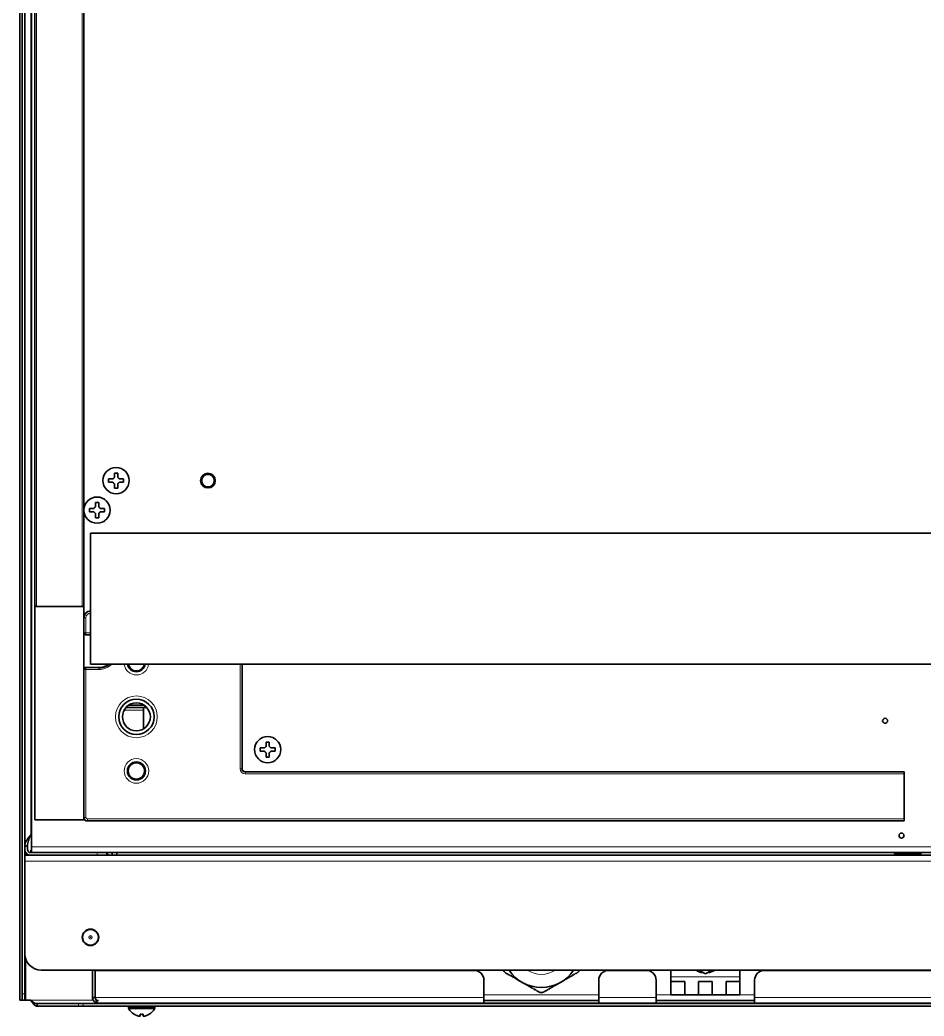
# Model space of a CAD drawing. Header units: millimetres. Extents: x -1803 to 2559, y -1143 to 2136.
# Drawn here: x 625.6 to 901.1, y 1450.2 to 1753.8 of the extents above; entities that cross this region are included whole.
import ezdxf

# ---------------------------------------------------------------- set-up
doc = ezdxf.new("R2010")
doc.units = ezdxf.units.MM

msp = doc.modelspace()

# ---------------------------------------------------------------- linework, layer by layer
at = {"linetype": 'Continuous', "lineweight": 35}
for p, q in [((625.55, 1455.03), (625.55, 2020.23)), ((626.24, 2018.23), (626.24, 1457.03)), ((627.05, 1502.03), (627.05, 2018.43)), ((629.05, 1501.83), (629.05, 2017.63)), ((630.05, 2001.18), (630.05, 1575.18)), ((645.05, 1575.18), (645.05, 2001.18)), ((627.04, 1457.03), (627.04, 1912.73)), ((652.55, 1613.93), (652.55, 1613.43)), ((652.55, 1613.43), (652.55, 1612.93)), ((657.15, 1613.43), (657.15, 1613.93)), ((657.15, 1612.93), (657.15, 1613.43)), ((646.75, 1604.93), (646.75, 1604.43)), ((646.75, 1604.43), (646.75, 1603.93)), ((651.35, 1604.43), (651.35, 1604.93)), ((651.35, 1603.93), (651.35, 1604.43)), ((647.05, 1597.43), (647.05, 1557.43)), ((1357.05, 1597.43), (647.05, 1597.43)), ((630.05, 1575.03), (630.05, 1510.03)), ((645.05, 1575.03), (630.05, 1575.03)), ((645.05, 1510.03), (645.05, 1575.03)), ((647.05, 1573.68), (647.05, 1573.68)), ((645.55, 1566.43), (647.05, 1566.43)), ((649.55, 1556.43), (645.55, 1556.43)), ((647.05, 1557.43), (1357.05, 1557.43)), ((658.68, 1557.15), (658.84, 1557.43)), ((693.25, 1525.68), (693.25, 1557.43)), ((657.86, 1544.23), (664.25, 1544.23)), ((658.79, 1545.03), (663.31, 1545.03)), ((663.23, 1544.23), (663.23, 1537.78)), ((698.75, 1531.93), (698.75, 1531.43)), ((698.75, 1531.43), (698.75, 1530.93)), ((703.35, 1531.43), (703.35, 1531.93)), ((703.35, 1530.93), (703.35, 1531.43)), ((895.05, 1524.68), (694.25, 1524.68)), ((895.05, 1524.68), (895.05, 1524.58)), ((895.05, 1524.58), (895.05, 1524.08)), ((895.05, 1524.08), (895.05, 1510.29)), ((630.05, 1510.03), (645.05, 1510.03)), ((646.05, 1509.68), (895.05, 1509.68)), ((895.05, 1510.29), (895.05, 1509.79)), ((895.05, 1509.79), (895.05, 1509.68)), ((628.85, 1505.5), (629.05, 1505.84)), ((627.05, 1501.03), (627.05, 1502.03)), ((627.05, 1502.03), (627.85, 1502.03)), ((627.85, 1501.03), (627.85, 1502.03)), ((628.85, 1500.83), (628.85, 1500.03)), ((629.05, 1500.83), (628.85, 1500.83)), ((628.85, 1500.03), (629.05, 1500.03)), ((649.05, 1500.03), (628.85, 1500.03)), ((629.05, 1500.03), (629.05, 1501.83)), ((629.05, 1500.03), (1375.05, 1500.03)), ((634.45, 1500.03), (634.45, 1500.03)), ((637.65, 1500.03), (637.65, 1500.03)), ((639.75, 1500.03), (639.75, 1500.03)), ((642.95, 1500.03), (642.95, 1500.03)), ((649.05, 1500.03), (652.05, 1500.03)), ((652.05, 1500.03), (652.05, 1499.23)), ((653.65, 1500.03), (653.65, 1499.23)), ((655.05, 1499.23), (655.05, 1500.03)), ((627.05, 1497.43), (627.05, 1499.23)), ((1377.05, 1499.23), (627.05, 1499.23)), ((627.05, 1469.23), (627.05, 1497.43)), ((892.11, 1499.43), (892.11, 1499.63)), ((900.11, 1499.63), (900.11, 1499.43)), ((1372.05, 1464.23), (632.05, 1464.23)), ((647.65, 1464.23), (647.65, 1455.93)), ((648.45, 1464.23), (648.45, 1464.13)), ((648.45, 1464.13), (648.45, 1455.93)), ((648.45, 1464.13), (763.95, 1464.13)), ((648.6, 1464.23), (648.6, 1464.13)), ((649.34, 1464.13), (649.34, 1464.23)), ((649.45, 1464.23), (649.45, 1464.13)), ((804.95, 1464.13), (816.45, 1464.13)), ((823.95, 1464.23), (823.95, 1462.23)), ((831.49, 1464.23), (831.62, 1464.13)), ((832.04, 1463.92), (831.88, 1463.97)), ((832.04, 1463.92), (833.37, 1463.43)), ((834.45, 1463.08), (832.46, 1464.23)), ((836.45, 1464.23), (834.45, 1463.08)), ((835.7, 1463.49), (835.54, 1463.43)), ((835.7, 1463.49), (837.03, 1463.97)), ((837.41, 1464.23), (837.29, 1464.13)), ((844.95, 1462.23), (844.95, 1464.23)), ((852.45, 1464.13), (944.55, 1464.13)), ((766.95, 1461.13), (766.95, 1455.93)), ((774.75, 1462.71), (774.8, 1462.79)), ((774.97, 1462.69), (774.8, 1462.79)), ((774.92, 1462.61), (774.97, 1462.69)), ((775.18, 1462.46), (774.92, 1462.61)), ((775.18, 1462.46), (775.23, 1462.54)), ((775.41, 1462.44), (775.23, 1462.54)), ((775.36, 1462.36), (775.41, 1462.44)), ((775.62, 1462.21), (775.36, 1462.36)), ((775.62, 1462.21), (775.67, 1462.29)), ((775.84, 1462.19), (775.67, 1462.29)), ((775.79, 1462.11), (775.84, 1462.19)), ((776.05, 1461.96), (775.79, 1462.11)), ((776.05, 1461.96), (776.1, 1462.04)), ((776.27, 1461.94), (776.1, 1462.04)), ((776.22, 1461.86), (776.27, 1461.94)), ((776.48, 1461.71), (776.22, 1461.86)), ((776.48, 1461.71), (776.53, 1461.79)), ((776.7, 1461.69), (776.53, 1461.79)), ((776.65, 1461.61), (776.7, 1461.69)), ((776.91, 1461.46), (776.65, 1461.61)), ((776.91, 1461.46), (776.96, 1461.54)), ((777.14, 1461.44), (776.96, 1461.54)), ((777.09, 1461.36), (777.14, 1461.44)), ((777.35, 1461.21), (777.09, 1461.36)), ((777.35, 1461.21), (777.39, 1461.28)), ((777.52, 1461.11), (777.55, 1461.16)), ((777.78, 1460.96), (777.52, 1461.11)), ((777.78, 1460.96), (777.8, 1460.99)), ((777.95, 1460.86), (777.96, 1460.88)), ((778.21, 1460.71), (777.95, 1460.86)), ((778.21, 1460.71), (778.22, 1460.71)), ((778.65, 1460.46), (778.39, 1460.61)), ((778.39, 1460.61), (778.39, 1460.61)), ((778.65, 1460.46), (778.65, 1460.46)), ((790.45, 1460.57), (790.19, 1460.42)), ((790.45, 1460.57), (790.45, 1460.57)), ((790.88, 1460.82), (790.62, 1460.67)), ((790.62, 1460.67), (790.62, 1460.67)), ((790.87, 1460.83), (790.88, 1460.82)), ((791.04, 1460.94), (791.05, 1460.92)), ((791.31, 1461.07), (791.05, 1460.92)), ((791.29, 1461.11), (791.31, 1461.07)), ((791.45, 1461.23), (791.49, 1461.17)), ((791.75, 1461.32), (791.49, 1461.17)), ((791.87, 1461.5), (791.7, 1461.4)), ((791.7, 1461.4), (791.75, 1461.32)), ((791.87, 1461.5), (791.92, 1461.42)), ((792.18, 1461.57), (791.92, 1461.42)), ((792.3, 1461.75), (792.13, 1461.65)), ((792.13, 1461.65), (792.18, 1461.57)), ((792.3, 1461.75), (792.35, 1461.67)), ((792.61, 1461.82), (792.35, 1461.67)), ((792.73, 1462), (792.56, 1461.9)), ((792.56, 1461.9), (792.61, 1461.82)), ((792.73, 1462), (792.78, 1461.92)), ((793.04, 1462.07), (792.78, 1461.92)), ((793.17, 1462.25), (792.99, 1462.15)), ((792.99, 1462.15), (793.04, 1462.07)), ((793.17, 1462.25), (793.22, 1462.17)), ((793.48, 1462.32), (793.22, 1462.17)), ((793.6, 1462.5), (793.43, 1462.4)), ((793.43, 1462.4), (793.48, 1462.32)), ((793.6, 1462.5), (793.65, 1462.42)), ((793.91, 1462.57), (793.65, 1462.42)), ((794.03, 1462.75), (793.86, 1462.65)), ((793.86, 1462.65), (793.91, 1462.57)), ((794.03, 1462.75), (794.08, 1462.67)), ((794.34, 1462.82), (794.08, 1462.67)), ((794.47, 1463), (794.29, 1462.9)), ((794.29, 1462.9), (794.34, 1462.82)), ((794.47, 1463), (794.52, 1462.92)), ((794.78, 1463.07), (794.52, 1462.92)), ((794.9, 1463.25), (794.73, 1463.15)), ((794.73, 1463.15), (794.78, 1463.07)), ((794.9, 1463.25), (794.95, 1463.17)), ((795.25, 1463.34), (794.95, 1463.17)), ((801.95, 1461.13), (801.95, 1455.93)), ((819.45, 1461.13), (819.45, 1455.93)), ((823.95, 1462.23), (823.95, 1460.78)), ((828.15, 1460.78), (823.95, 1460.78)), ((823.95, 1460.78), (823.95, 1456.73)), ((828.15, 1459.07), (828.15, 1460.78)), ((836.55, 1460.78), (832.35, 1460.78)), ((832.35, 1460.78), (832.35, 1459.07)), ((833.83, 1463.38), (833.66, 1463.38)), ((833.83, 1463.44), (833.83, 1463.38)), ((833.83, 1463.38), (833.93, 1463.38)), ((834.97, 1463.38), (835.24, 1463.38)), ((836.55, 1459.07), (836.55, 1460.78)), ((844.95, 1460.78), (840.75, 1460.78)), ((840.75, 1460.78), (840.75, 1459.07)), ((844.95, 1460.78), (844.95, 1462.23)), ((844.95, 1456.73), (844.95, 1460.78)), ((849.45, 1461.13), (849.45, 1455.93)), ((779.08, 1460.21), (778.82, 1460.36)), ((778.82, 1460.36), (778.82, 1460.36)), ((779.09, 1460.22), (779.08, 1460.21)), ((779.27, 1460.13), (779.25, 1460.11)), ((779.51, 1459.96), (779.25, 1460.11)), ((779.54, 1460), (779.51, 1459.96)), ((779.72, 1459.92), (779.69, 1459.86)), ((779.95, 1459.71), (779.69, 1459.86)), ((780, 1459.79), (779.95, 1459.71)), ((780.17, 1459.69), (780, 1459.79)), ((780.17, 1459.69), (780.12, 1459.61)), ((780.38, 1459.46), (780.12, 1459.61)), ((780.43, 1459.54), (780.38, 1459.46)), ((780.6, 1459.44), (780.43, 1459.54)), ((780.6, 1459.44), (780.55, 1459.36)), ((780.81, 1459.21), (780.55, 1459.36)), ((780.86, 1459.29), (780.81, 1459.21)), ((781.03, 1459.19), (780.86, 1459.29)), ((781.03, 1459.19), (780.98, 1459.11)), ((781.24, 1458.96), (780.98, 1459.11)), ((781.29, 1459.04), (781.24, 1458.96)), ((781.47, 1458.94), (781.29, 1459.04)), ((781.47, 1458.94), (781.42, 1458.86)), ((781.68, 1458.71), (781.42, 1458.86)), ((781.73, 1458.79), (781.68, 1458.71)), ((781.9, 1458.69), (781.73, 1458.79)), ((781.9, 1458.69), (781.85, 1458.61)), ((782.11, 1458.46), (781.85, 1458.61)), ((782.16, 1458.54), (782.11, 1458.46)), ((782.33, 1458.44), (782.16, 1458.54)), ((782.33, 1458.44), (782.28, 1458.36)), ((782.54, 1458.21), (782.28, 1458.36)), ((782.59, 1458.29), (782.54, 1458.21)), ((782.77, 1458.19), (782.59, 1458.29)), ((782.77, 1458.19), (782.72, 1458.11)), ((782.98, 1457.96), (782.72, 1458.11)), ((783.03, 1458.04), (782.98, 1457.96)), ((783.2, 1457.94), (783.03, 1458.04)), ((783.2, 1457.94), (783.15, 1457.86)), ((783.45, 1457.68), (783.15, 1457.86)), ((786.67, 1458.5), (786.5, 1458.4)), ((786.55, 1458.32), (786.5, 1458.4)), ((786.72, 1458.42), (786.67, 1458.5)), ((786.98, 1458.57), (786.72, 1458.42)), ((787.11, 1458.75), (786.93, 1458.65)), ((786.98, 1458.57), (786.93, 1458.65)), ((787.16, 1458.67), (787.11, 1458.75)), ((787.42, 1458.82), (787.16, 1458.67)), ((787.54, 1459), (787.37, 1458.9)), ((787.42, 1458.82), (787.37, 1458.9)), ((787.59, 1458.92), (787.54, 1459)), ((787.85, 1459.07), (787.59, 1458.92)), ((787.97, 1459.25), (787.8, 1459.15)), ((787.85, 1459.07), (787.8, 1459.15)), ((788.02, 1459.17), (787.97, 1459.25)), ((788.28, 1459.32), (788.02, 1459.17)), ((788.4, 1459.5), (788.23, 1459.4)), ((788.28, 1459.32), (788.23, 1459.4)), ((788.45, 1459.42), (788.4, 1459.5)), ((788.71, 1459.57), (788.45, 1459.42)), ((788.84, 1459.75), (788.66, 1459.65)), ((788.71, 1459.57), (788.66, 1459.65)), ((788.89, 1459.67), (788.84, 1459.75)), ((789.15, 1459.82), (788.89, 1459.67)), ((789.15, 1459.82), (789.11, 1459.89)), ((789.32, 1459.92), (789.29, 1459.97)), ((789.58, 1460.07), (789.32, 1459.92)), ((789.58, 1460.07), (789.56, 1460.1)), ((789.75, 1460.17), (789.74, 1460.18)), ((790.01, 1460.32), (789.75, 1460.17)), ((790.01, 1460.32), (790.01, 1460.32)), ((790.19, 1460.42), (790.19, 1460.42)), ((828.15, 1459.07), (828.15, 1456.73)), ((832.35, 1456.73), (832.35, 1459.07)), ((836.55, 1459.07), (836.55, 1456.73)), ((840.75, 1456.73), (840.75, 1459.07)), ((625.55, 1455.03), (625.56, 1455.03)), ((626.14, 1455.03), (625.56, 1455.03)), ((626.14, 1455.03), (626.94, 1455.03)), ((626.94, 1455.03), (627.35, 1455.03)), ((628.35, 1455.03), (627.35, 1455.03)), ((628.81, 1455.03), (628.35, 1455.03)), ((647.65, 1455.93), (648.45, 1455.93)), ((766.95, 1454.13), (766.95, 1455.93)), ((801.95, 1454.93), (766.95, 1454.93)), ((801.95, 1454.13), (801.95, 1455.93)), ((819.45, 1454.13), (819.45, 1455.93)), ((849.45, 1454.93), (819.45, 1454.93)), ((823.95, 1456.73), (828.15, 1456.73)), ((828.15, 1456.73), (832.35, 1456.73)), ((832.35, 1456.73), (836.55, 1456.73)), ((836.55, 1456.73), (840.75, 1456.73)), ((840.75, 1456.73), (844.95, 1456.73)), ((849.45, 1454.13), (849.45, 1455.93)), ((630.81, 1454.03), (643.43, 1454.03)), ((630.81, 1453.23), (630.81, 1454.03)), ((630.81, 1453.23), (643.43, 1453.23)), ((643.43, 1454.03), (644.84, 1454.03)), ((643.43, 1453.23), (644.84, 1453.23)), ((644.84, 1454.03), (973.11, 1454.03)), ((644.84, 1453.23), (974.36, 1453.23)), ((649.45, 1454.13), (766.95, 1454.13)), ((658.65, 1452.63), (658.65, 1452.83)), ((661.05, 1454.03), (661.05, 1454.13)), ((664.25, 1454.13), (664.25, 1454.03)), ((666.65, 1452.83), (666.65, 1452.63)), ((801.95, 1454.13), (766.95, 1454.13)), ((801.95, 1454.13), (819.45, 1454.13)), ((849.45, 1454.13), (819.45, 1454.13)), ((849.45, 1454.13), (972.93, 1454.13)), ((660.35, 1450.79), (660.35, 1450.75)), ((664.95, 1450.75), (664.95, 1450.79))]:
    msp.add_line(p, q, dxfattribs=at)
at = {"linetype": 'Continuous', "lineweight": 13}
for p, q in [((625.56, 1455.03), (625.56, 2020.23)), ((628.85, 1505.5), (628.85, 2014.97)), ((630.11, 2001.13), (630.11, 1575.23)), ((630.61, 1575.23), (630.61, 2001.13)), ((644.5, 2001.13), (644.5, 1575.23)), ((645, 1575.23), (645, 2001.13)), ((630.11, 1575.23), (630.05, 1575.18)), ((630.11, 1575.23), (630.61, 1575.23)), ((645, 1575.23), (644.5, 1575.23)), ((645.05, 1575.18), (645, 1575.23)), ((647.05, 1573.68), (647.05, 1573.68)), ((645.05, 1571.68), (645.16, 1571.58)), ((645.16, 1571.58), (645.66, 1571.58)), ((645.16, 1571.58), (645.16, 1567.04)), ((645.66, 1567.04), (645.66, 1571.58)), ((645.16, 1567.04), (645.05, 1566.93)), ((645.16, 1567.04), (645.66, 1567.04)), ((645.66, 1566.54), (645.66, 1567.04)), ((647.05, 1567.04), (645.66, 1567.04)), ((645.55, 1566.43), (645.66, 1566.54)), ((645.66, 1566.54), (647.05, 1566.54)), ((645.05, 1555.93), (645.16, 1555.83)), ((645.66, 1555.83), (645.16, 1555.83)), ((645.16, 1555.83), (645.16, 1510.79)), ((645.66, 1556.33), (645.55, 1556.43)), ((645.66, 1556.33), (645.66, 1555.83)), ((649.55, 1556.33), (645.66, 1556.33)), ((645.66, 1510.79), (645.66, 1555.83)), ((645.66, 1555.83), (649.55, 1555.83)), ((649.55, 1556.43), (649.55, 1556.33)), ((649.55, 1556.33), (649.55, 1555.83)), ((692.65, 1557.43), (692.65, 1525.58)), ((693.15, 1525.58), (693.15, 1557.43)), ((663.24, 1543.43), (657.31, 1543.43)), ((693.15, 1525.58), (692.65, 1525.58)), ((693.25, 1525.68), (693.15, 1525.58)), ((694.15, 1524.58), (694.25, 1524.68)), ((694.15, 1524.58), (694.15, 1524.08)), ((895.05, 1524.58), (694.15, 1524.58)), ((694.15, 1524.08), (895.05, 1524.08)), ((645.16, 1510.79), (645.05, 1510.68)), ((645.16, 1510.79), (645.66, 1510.79)), ((646.05, 1509.68), (646.16, 1509.79)), ((646.16, 1509.79), (646.16, 1510.29)), ((895.05, 1510.29), (646.16, 1510.29)), ((646.16, 1509.79), (895.05, 1509.79)), ((627.35, 1499.23), (627.35, 1500.04)), ((1375.05, 1501.83), (629.05, 1501.83)), ((649.05, 1500.03), (649.05, 1499.23)), ((627.05, 1497.43), (1377.05, 1497.43)), ((892.11, 1499.63), (900.11, 1499.63)), ((892.11, 1499.43), (900.11, 1499.43)), ((627.35, 1455.03), (627.35, 1467.53)), ((823.95, 1462.23), (844.95, 1462.23)), ((627.04, 1457.03), (626.24, 1457.03)), ((647.94, 1455.03), (628.81, 1455.03)), ((648.45, 1455.93), (766.95, 1455.93)), ((766.96, 1456.73), (801.96, 1456.73)), ((801.95, 1455.93), (819.45, 1455.93)), ((819.46, 1456.73), (823.96, 1456.73)), ((844.96, 1456.73), (849.45, 1456.73)), ((849.45, 1455.93), (969.42, 1455.93)), ((643.43, 1453.23), (643.43, 1454.03)), ((644.84, 1453.23), (644.84, 1454.03)), ((658.65, 1452.83), (666.65, 1452.83)), ((658.65, 1452.63), (666.65, 1452.63)), ((658.71, 1452.43), (666.6, 1452.43))]:
    msp.add_line(p, q, dxfattribs=at)
at = {"linetype": 'Continuous', "lineweight": 35}
for centre, radius in [((654.85, 1613.43), 4), ((682.85, 1613.43), 2.25), ((682.85, 1613.43), 1.9), ((649.05, 1604.43), 4), ((661.05, 1541.43), 5.38), ((661.05, 1541.43), 4.25), ((701.05, 1531.43), 4), ((661.05, 1524.93), 2.75), ((661.05, 1524.93), 2.5), ((647.05, 1474.23), 2.5)]:
    msp.add_circle(centre, radius, dxfattribs=at)
at = {"linetype": 'Continuous', "lineweight": 13}
for centre, radius in [((654.85, 1613.43), 3.95), ((649.05, 1604.43), 3.95), ((661.05, 1541.43), 6.37), ((701.05, 1531.43), 3.95), ((661.05, 1524.93), 3.75), ((647.05, 1474.23), 0.548), ((647.05, 1474.23), 0.132)]:
    msp.add_circle(centre, radius, dxfattribs=at)
at = {"linetype": 'Continuous', "lineweight": 35}
for centre, radius, start, end in [((649.55, 1561.43), 5.11, 270, 308.4216), ((649.55, 1561.43), 5, 270, 306.8719), ((661.05, 1557.93), 2.75, 190.4737, 349.5206), ((661.05, 1557.93), 2.5, 191.5369, 348.4575), ((628.85, 1501.03), 1.8, 180, 270), ((628.85, 1501.03), 1, 180, 270), ((892.51, 1499.63), 0.4, 90, 180), ((899.71, 1499.63), 0.4, 0, 90), ((651.25, 1498.43), 1.6, 30.0023, 59.9991), ((892.51, 1499.43), 0.4, 180, 210.3012), ((899.71, 1499.43), 0.4, 329.6988, 0), ((647.05, 1474.23), 2.4, 90, 270), ((647.05, 1474.23), 2.4, 270, 90), ((632.05, 1469.23), 5, 180, 270), ((763.95, 1461.13), 3, 0, 90), ((784.45, 1470.73), 11.8, 213.4219, 326.5744), ((804.95, 1461.13), 3, 90, 180), ((816.45, 1461.13), 3, 0, 90), ((852.45, 1461.13), 3, 90, 180), ((659.05, 1452.83), 0.4, 90, 180), ((659.05, 1452.63), 0.4, 180, 210.3012), ((662.85, 1454.85), 4.8, 210.3012, 238.6273), ((662.45, 1454.85), 4.8, 301.3727, 329.6988), ((666.25, 1452.83), 0.4, 0, 90), ((666.25, 1452.63), 0.4, 329.6988, 0)]:
    msp.add_arc(centre, radius, start, end, dxfattribs=at)
at = {"linetype": 'Continuous', "lineweight": 13}
for centre, radius, start, end in [((649.55, 1561.43), 5.61, 270, 314.4684), ((661.05, 1557.93), 3.75, 187.6613, 352.3331), ((784.45, 1470.73), 7.8, 236.4394, 303.5569), ((784.45, 1470.73), 6.6, 260.0081, 279.9825)]:
    msp.add_arc(centre, radius, start, end, dxfattribs=at)
at = {"linetype": 'Continuous', "lineweight": 13, "extrusion": (-3.9443e-31, -1.17146e-15, -1)}
for centre, major_axis, ratio, start_param, end_param in [((631.11, 1575.23), (-0.707, -0.707), 1, 0.58145, 0.785246), ((694.15, 1525.58), (-1.06, -1.06), 0.998783, 5.498396, 7.067974)]:
    msp.add_ellipse(centre, major_axis=major_axis, ratio=ratio, start_param=start_param, end_param=end_param, dxfattribs=at)
at = {"linetype": 'Continuous', "lineweight": 13, "extrusion": (0, 0, -1)}
for centre, major_axis, ratio, start_param, end_param in [((631.11, 1575.23), (0.354, 0.354), 0.999695, 3.510192, 3.926839), ((644, 1575.23), (-0.354, 0.354), 0.999695, 2.356347, 2.772993), ((647.16, 1571.58), (1.42, -1.42), 0.999391, 2.356803, 3.926382), ((645.66, 1567.04), (-0.354, 0.354), 0.998783, 3.9276, 5.497178), ((645.66, 1555.83), (0.354, 0.354), 0.998783, 3.9276, 5.497178), ((694.15, 1525.58), (-0.709, -0.709), 0.997569, 5.498396, 7.067974), ((646.16, 1510.79), (-0.707, -0.707), 0.999999, 5.498396, 7.067974), ((646.16, 1510.79), (0.354, 0.354), 0.998783, 2.356803, 3.926382)]:
    msp.add_ellipse(centre, major_axis=major_axis, ratio=ratio, start_param=start_param, end_param=end_param, dxfattribs=at)
at = {"linetype": 'Continuous', "lineweight": 13, "extrusion": (1.97215e-31, -1.17146e-15, -1)}
for centre, major_axis, ratio, start_param, end_param in [((644, 1575.23), (0.707, -0.707), 1, 5.497939, 5.701735), ((647.16, 1571.58), (1.06, -1.06), 0.998783, 2.356803, 3.926382)]:
    msp.add_ellipse(centre, major_axis=major_axis, ratio=ratio, start_param=start_param, end_param=end_param, dxfattribs=at)
at = {"linetype": 'Continuous', "lineweight": 35, "extrusion": (1.97215e-31, -1.17146e-15, -1)}
for centre, major_axis in [((647.05, 1571.68), (1.42, -1.42)), ((645.55, 1555.93), (0.354, -0.354))]:
    msp.add_ellipse(centre, major_axis=major_axis, ratio=0.998783, start_param=2.356803, end_param=3.926382, dxfattribs=at)
at = {"linetype": 'Continuous', "lineweight": 35, "extrusion": (0, 0, -1)}
for centre, major_axis, ratio, start_param, end_param in [((645.55, 1566.93), (0.354, 0.354), 0.998783, 2.356803, 3.926382), ((646.05, 1510.68), (0.708, 0.708), 0.998783, 2.356803, 3.926382), ((626.14, 1457.03), (0, 2), 0.052336, 1.570796, 3.141593), ((626.94, 1457.03), (0, -2), 0.052336, 4.712389, 6.283185)]:
    msp.add_ellipse(centre, major_axis=major_axis, ratio=ratio, start_param=start_param, end_param=end_param, dxfattribs=at)
for centre in [(889.21, 1540.23), (894.21, 1505.23)]:
    msp.add_ellipse(centre, major_axis=(0, 0.75), ratio=0.999854, dxfattribs=at)
at = {"linetype": 'Continuous', "lineweight": 35, "extrusion": (-1.97215e-31, -1.17146e-15, -1)}
msp.add_ellipse((694.25, 1525.68), major_axis=(-0.708, -0.708), ratio=0.998783, start_param=5.498396, end_param=7.067974, dxfattribs=at)
at = {"linetype": 'Continuous', "lineweight": 35}
for points in [[(655.35, 1615.73), (655.19, 1615.73), (654.85, 1615.73), (654.52, 1615.73), (654.35, 1615.73)], [(655.35, 1614.43), (655.35, 1614.49), (655.35, 1614.59), (655.35, 1614.76), (655.35, 1614.91), (655.35, 1615.07), (655.35, 1615.22), (655.35, 1615.38), (655.35, 1615.54), (655.35, 1615.67), (655.35, 1615.73)], [(653.85, 1613.93), (653.8, 1613.93), (653.69, 1613.93), (653.53, 1613.93), (653.37, 1613.93), (653.21, 1613.93), (653.06, 1613.93), (652.91, 1613.93), (652.74, 1613.93), (652.62, 1613.93), (652.55, 1613.93)], [(654.35, 1614.43), (654.33, 1614.41), (654.28, 1614.35), (654.2, 1614.28), (654.13, 1614.21), (654.06, 1614.14), (653.99, 1614.07), (653.92, 1614), (653.88, 1613.95), (653.85, 1613.93)], [(653.85, 1612.93), (653.88, 1612.91), (653.92, 1612.86), (654, 1612.79), (654.07, 1612.72), (654.14, 1612.65), (654.21, 1612.57), (654.28, 1612.5), (654.33, 1612.46), (654.35, 1612.43)], [(654.35, 1612.43), (654.35, 1612.38), (654.35, 1612.27), (654.35, 1612.11), (654.35, 1611.95), (654.35, 1611.79), (654.35, 1611.64), (654.35, 1611.48), (654.35, 1611.32), (654.35, 1611.2), (654.35, 1611.13)], [(655.85, 1613.93), (655.83, 1613.96), (655.78, 1614), (655.71, 1614.07), (655.64, 1614.15), (655.57, 1614.22), (655.5, 1614.29), (655.42, 1614.36), (655.38, 1614.41), (655.35, 1614.43)], [(655.35, 1612.43), (655.38, 1612.46), (655.43, 1612.51), (655.5, 1612.58), (655.58, 1612.65), (655.65, 1612.72), (655.72, 1612.79), (655.78, 1612.86), (655.83, 1612.91), (655.85, 1612.93)], [(655.85, 1612.93), (655.91, 1612.93), (656.02, 1612.93), (656.18, 1612.93), (656.34, 1612.93), (656.49, 1612.93), (656.64, 1612.93), (656.8, 1612.93), (656.97, 1612.93), (657.09, 1612.93), (657.15, 1612.93)], [(654.35, 1611.13), (654.52, 1611.13), (654.85, 1611.13), (655.19, 1611.13), (655.35, 1611.13)], [(649.55, 1606.73), (649.39, 1606.73), (649.05, 1606.73), (648.72, 1606.73), (648.55, 1606.73)], [(649.55, 1605.43), (649.55, 1605.49), (649.55, 1605.59), (649.55, 1605.76), (649.55, 1605.91), (649.55, 1606.07), (649.55, 1606.22), (649.55, 1606.38), (649.55, 1606.54), (649.55, 1606.67), (649.55, 1606.73)], [(648.05, 1604.93), (648, 1604.93), (647.89, 1604.93), (647.73, 1604.93), (647.57, 1604.93), (647.41, 1604.93), (647.26, 1604.93), (647.11, 1604.93), (646.94, 1604.93), (646.82, 1604.93), (646.75, 1604.93)], [(648.55, 1605.43), (648.53, 1605.41), (648.48, 1605.35), (648.4, 1605.28), (648.33, 1605.21), (648.26, 1605.14), (648.19, 1605.07), (648.12, 1605), (648.08, 1604.95), (648.05, 1604.93)], [(648.05, 1603.93), (648.08, 1603.91), (648.12, 1603.86), (648.2, 1603.79), (648.27, 1603.72), (648.34, 1603.65), (648.41, 1603.57), (648.48, 1603.5), (648.53, 1603.46), (648.55, 1603.43)], [(648.55, 1603.43), (648.55, 1603.38), (648.55, 1603.27), (648.55, 1603.11), (648.55, 1602.95), (648.55, 1602.79), (648.55, 1602.64), (648.55, 1602.48), (648.55, 1602.32), (648.55, 1602.2), (648.55, 1602.13)], [(650.05, 1604.93), (650.03, 1604.96), (649.98, 1605), (649.91, 1605.07), (649.84, 1605.15), (649.77, 1605.22), (649.7, 1605.29), (649.62, 1605.36), (649.58, 1605.41), (649.55, 1605.43)], [(649.55, 1603.43), (649.58, 1603.46), (649.63, 1603.51), (649.7, 1603.58), (649.78, 1603.65), (649.85, 1603.72), (649.92, 1603.79), (649.98, 1603.86), (650.03, 1603.91), (650.05, 1603.93)], [(650.05, 1603.93), (650.11, 1603.93), (650.22, 1603.93), (650.38, 1603.93), (650.54, 1603.93), (650.69, 1603.93), (650.84, 1603.93), (651, 1603.93), (651.17, 1603.93), (651.29, 1603.93), (651.35, 1603.93)], [(648.55, 1602.13), (648.72, 1602.13), (649.05, 1602.13), (649.39, 1602.13), (649.55, 1602.13)], [(701.55, 1533.73), (701.39, 1533.73), (701.05, 1533.73), (700.72, 1533.73), (700.55, 1533.73)], [(701.55, 1532.43), (701.55, 1532.49), (701.55, 1532.59), (701.55, 1532.76), (701.55, 1532.91), (701.55, 1533.07), (701.55, 1533.22), (701.55, 1533.38), (701.55, 1533.54), (701.55, 1533.67), (701.55, 1533.73)], [(700.05, 1531.93), (700, 1531.93), (699.89, 1531.93), (699.73, 1531.93), (699.57, 1531.93), (699.41, 1531.93), (699.26, 1531.93), (699.11, 1531.93), (698.94, 1531.93), (698.82, 1531.93), (698.75, 1531.93)], [(700.55, 1532.43), (700.53, 1532.41), (700.48, 1532.35), (700.4, 1532.28), (700.33, 1532.21), (700.26, 1532.14), (700.19, 1532.07), (700.12, 1532), (700.08, 1531.95), (700.05, 1531.93)], [(700.05, 1530.93), (700.08, 1530.91), (700.12, 1530.86), (700.2, 1530.79), (700.27, 1530.72), (700.34, 1530.65), (700.41, 1530.57), (700.48, 1530.5), (700.53, 1530.46), (700.55, 1530.43)], [(700.55, 1530.43), (700.55, 1530.38), (700.55, 1530.27), (700.55, 1530.11), (700.55, 1529.95), (700.55, 1529.79), (700.55, 1529.64), (700.55, 1529.48), (700.55, 1529.32), (700.55, 1529.2), (700.55, 1529.13)], [(702.05, 1531.93), (702.03, 1531.96), (701.98, 1532), (701.91, 1532.07), (701.84, 1532.15), (701.77, 1532.22), (701.7, 1532.29), (701.62, 1532.36), (701.58, 1532.41), (701.55, 1532.43)], [(701.55, 1530.43), (701.58, 1530.46), (701.63, 1530.51), (701.7, 1530.58), (701.78, 1530.65), (701.85, 1530.72), (701.92, 1530.79), (701.98, 1530.86), (702.03, 1530.91), (702.05, 1530.93)], [(702.05, 1530.93), (702.11, 1530.93), (702.22, 1530.93), (702.38, 1530.93), (702.54, 1530.93), (702.69, 1530.93), (702.84, 1530.93), (703, 1530.93), (703.17, 1530.93), (703.29, 1530.93), (703.35, 1530.93)], [(700.55, 1529.13), (700.72, 1529.13), (701.05, 1529.13), (701.39, 1529.13), (701.55, 1529.13)], [(628.85, 1505.5), (628.72, 1505.21), (628.46, 1504.63), (628.13, 1503.76), (627.91, 1502.9), (627.85, 1502.32), (627.85, 1502.03)], [(774.75, 1462.71), (774.63, 1462.78), (774.39, 1462.91), (774.03, 1463.13), (773.78, 1463.27), (773.65, 1463.34)], [(786.55, 1458.32), (786.43, 1458.25), (786.19, 1458.11), (785.83, 1457.9), (785.58, 1457.76), (785.45, 1457.68)], [(661.65, 1450.24), (661.6, 1450.25), (661.49, 1450.28), (661.33, 1450.33), (661.17, 1450.39), (661.01, 1450.45), (660.86, 1450.51), (660.71, 1450.59), (660.54, 1450.68), (660.42, 1450.75), (660.35, 1450.79)], [(662.15, 1450.24), (662.13, 1450.23), (662.08, 1450.23), (662, 1450.22), (661.93, 1450.22), (661.86, 1450.22), (661.79, 1450.22), (661.72, 1450.23), (661.68, 1450.23), (661.65, 1450.24)], [(663.15, 1450.79), (662.99, 1450.76), (662.65, 1450.74), (662.32, 1450.76), (662.15, 1450.79)], [(663.15, 1450.24), (663.15, 1450.25), (663.15, 1450.28), (663.15, 1450.33), (663.15, 1450.39), (663.15, 1450.45), (663.15, 1450.51), (663.15, 1450.59), (663.15, 1450.68), (663.15, 1450.75), (663.15, 1450.79)], [(663.65, 1450.24), (663.63, 1450.23), (663.58, 1450.23), (663.51, 1450.22), (663.44, 1450.22), (663.37, 1450.22), (663.3, 1450.22), (663.22, 1450.23), (663.18, 1450.23), (663.15, 1450.24)]]:
    msp.add_open_spline(points, degree=3, dxfattribs=at)
for points, knots in [([(654.35, 1615.73), (654.35, 1615.53), (654.35, 1615.32), (654.35, 1614.99), (654.35, 1614.88), (654.35, 1614.66), (654.35, 1614.55), (654.35, 1614.43)], [0, 0, 0, 0, 0.5, 0.5, 0.75, 0.75, 1, 1, 1, 1]), ([(652.55, 1612.93), (652.76, 1612.93), (652.97, 1612.93), (653.29, 1612.93), (653.4, 1612.93), (653.62, 1612.93), (653.74, 1612.93), (653.85, 1612.93)], [0, 0, 0, 0, 0.5, 0.5, 0.75, 0.75, 1, 1, 1, 1]), ([(655.35, 1611.13), (655.35, 1611.33), (655.35, 1611.54), (655.35, 1611.87), (655.35, 1611.98), (655.35, 1612.2), (655.35, 1612.32), (655.35, 1612.43)], [0, 0, 0, 0, 0.5, 0.5, 0.75, 0.75, 1, 1, 1, 1]), ([(657.15, 1613.93), (656.95, 1613.93), (656.74, 1613.93), (656.42, 1613.93), (656.31, 1613.93), (656.08, 1613.93), (655.97, 1613.93), (655.85, 1613.93)], [0, 0, 0, 0, 0.5, 0.5, 0.75, 0.75, 1, 1, 1, 1]), ([(648.55, 1606.73), (648.55, 1606.53), (648.55, 1606.32), (648.55, 1605.99), (648.55, 1605.88), (648.55, 1605.66), (648.55, 1605.55), (648.55, 1605.43)], [0, 0, 0, 0, 0.5, 0.5, 0.75, 0.75, 1, 1, 1, 1]), ([(646.75, 1603.93), (646.96, 1603.93), (647.17, 1603.93), (647.49, 1603.93), (647.6, 1603.93), (647.82, 1603.93), (647.94, 1603.93), (648.05, 1603.93)], [0, 0, 0, 0, 0.5, 0.5, 0.75, 0.75, 1, 1, 1, 1]), ([(649.55, 1602.13), (649.55, 1602.33), (649.55, 1602.54), (649.55, 1602.87), (649.55, 1602.98), (649.55, 1603.2), (649.55, 1603.32), (649.55, 1603.43)], [0, 0, 0, 0, 0.5, 0.5, 0.75, 0.75, 1, 1, 1, 1]), ([(651.35, 1604.93), (651.15, 1604.93), (650.94, 1604.93), (650.62, 1604.93), (650.51, 1604.93), (650.28, 1604.93), (650.17, 1604.93), (650.05, 1604.93)], [0, 0, 0, 0, 0.5, 0.5, 0.75, 0.75, 1, 1, 1, 1]), ([(700.55, 1533.73), (700.55, 1533.53), (700.55, 1533.32), (700.55, 1532.99), (700.55, 1532.88), (700.55, 1532.66), (700.55, 1532.55), (700.55, 1532.43)], [0, 0, 0, 0, 0.5, 0.5, 0.75, 0.75, 1, 1, 1, 1]), ([(698.75, 1530.93), (698.96, 1530.93), (699.17, 1530.93), (699.49, 1530.93), (699.6, 1530.93), (699.82, 1530.93), (699.94, 1530.93), (700.05, 1530.93)], [0, 0, 0, 0, 0.5, 0.5, 0.75, 0.75, 1, 1, 1, 1]), ([(701.55, 1529.13), (701.55, 1529.33), (701.55, 1529.54), (701.55, 1529.87), (701.55, 1529.98), (701.55, 1530.2), (701.55, 1530.32), (701.55, 1530.43)], [0, 0, 0, 0, 0.5, 0.5, 0.75, 0.75, 1, 1, 1, 1]), ([(703.35, 1531.93), (703.15, 1531.93), (702.94, 1531.93), (702.62, 1531.93), (702.51, 1531.93), (702.28, 1531.93), (702.17, 1531.93), (702.05, 1531.93)], [0, 0, 0, 0, 0.5, 0.5, 0.75, 0.75, 1, 1, 1, 1]), ([(628.85, 1505.5), (628.74, 1505.35), (628.62, 1505.21), (628.39, 1504.92), (628.27, 1504.77), (628.06, 1504.49), (627.95, 1504.34), (627.76, 1504.05), (627.66, 1503.91), (627.5, 1503.62), (627.42, 1503.47), (627.29, 1503.19), (627.24, 1503.04), (627.15, 1502.75), (627.11, 1502.61), (627.06, 1502.32), (627.05, 1502.18), (627.05, 1502.03)], [0, 0, 0, 0, 0.125, 0.125, 0.25, 0.25, 0.375, 0.375, 0.5, 0.5, 0.625, 0.625, 0.75, 0.75, 0.875, 0.875, 1, 1, 1, 1]), ([(773.65, 1463.34), (773.58, 1463.38), (773.51, 1463.43), (773.38, 1463.53), (773.31, 1463.59), (773.23, 1463.67), (773.22, 1463.68), (773.19, 1463.71), (773.14, 1463.76), (773.1, 1463.81), (773.02, 1463.92), (772.97, 1463.99), (772.91, 1464.09), (772.9, 1464.11), (772.88, 1464.15), (772.86, 1464.18), (772.85, 1464.22), (772.84, 1464.23)], [0, 0, 0, 0, 0.215378, 0.215378, 0.430756, 0.430756, 0.4846, 0.4846, 0.538445, 0.646134, 0.646134, 0.861512, 0.861512, 0.915356, 0.915356, 0.969201, 1, 1, 1, 1]), ([(795.25, 1463.34), (795.33, 1463.38), (795.4, 1463.43), (795.53, 1463.53), (795.6, 1463.59), (795.67, 1463.67), (795.69, 1463.68), (795.72, 1463.71), (795.77, 1463.76), (795.81, 1463.81), (795.89, 1463.92), (795.94, 1463.99), (796.01, 1464.12), (796.04, 1464.17), (796.06, 1464.23)], [0, 0, 0, 0, 0.215773, 0.215773, 0.431546, 0.431546, 0.485489, 0.485489, 0.539433, 0.647319, 0.647319, 0.863092, 0.863092, 1, 1, 1, 1]), ([(831.62, 1464.13), (831.63, 1464.13), (831.64, 1464.15), (831.67, 1464.19), (831.69, 1464.21), (831.7, 1464.23), (831.7, 1464.23)], [0, 0, 0, 0, 0.437928, 0.656892, 0.875856, 1, 1, 1, 1]), ([(831.99, 1464.23), (831.98, 1464.21), (831.97, 1464.18), (831.95, 1464.15), (831.95, 1464.13), (831.93, 1464.1), (831.93, 1464.09), (831.91, 1464.06), (831.91, 1464.04), (831.9, 1464.02), (831.89, 1464.01), (831.89, 1463.99), (831.88, 1463.98), (831.88, 1463.97)], [0, 0, 0, 0, 0.285172, 0.285172, 0.463879, 0.463879, 0.642586, 0.642586, 0.821293, 0.821293, 0.910646, 0.910646, 1, 1, 1, 1]), ([(832.12, 1464.23), (832.11, 1464.22), (832.11, 1464.19), (832.1, 1464.13), (832.08, 1464.04), (832.06, 1463.97), (832.04, 1463.92)], [0, 0, 0, 0, 0.127871, 0.345904, 0.563936, 1, 1, 1, 1]), ([(833.37, 1463.43), (833.37, 1463.45), (833.38, 1463.47), (833.39, 1463.51), (833.4, 1463.54), (833.41, 1463.58), (833.43, 1463.62), (833.43, 1463.65), (833.44, 1463.67)], [0, 0, 0, 0, 0.28316, 0.424739, 0.566319, 0.707899, 0.849479, 1, 1, 1, 1]), ([(833.67, 1463.53), (833.67, 1463.52), (833.67, 1463.5), (833.67, 1463.47), (833.67, 1463.45), (833.66, 1463.43), (833.66, 1463.42), (833.66, 1463.4), (833.66, 1463.39), (833.66, 1463.38)], [0, 0, 0, 0, 0.332165, 0.332165, 0.666082, 0.666082, 0.833041, 0.833041, 1, 1, 1, 1]), ([(835.24, 1463.38), (835.24, 1463.39), (835.24, 1463.42), (835.24, 1463.46), (835.24, 1463.49), (835.24, 1463.52), (835.24, 1463.54), (835.24, 1463.54)], [0, 0, 0, 0, 0.399728, 0.599592, 0.799456, 0.99932, 1, 1, 1, 1]), ([(835.47, 1463.67), (835.48, 1463.62), (835.5, 1463.55), (835.53, 1463.48), (835.54, 1463.45), (835.54, 1463.43)], [0, 0, 0, 0, 0.432615, 0.716308, 1, 1, 1, 1]), ([(835.58, 1463.74), (835.59, 1463.72), (835.61, 1463.69), (835.65, 1463.61), (835.68, 1463.54), (835.7, 1463.49)], [0, 0, 0, 0, 0.197183, 0.464788, 1, 1, 1, 1]), ([(837.03, 1463.97), (837.02, 1463.99), (837.01, 1464.01), (837, 1464.05), (836.98, 1464.08), (836.97, 1464.12), (836.95, 1464.16), (836.93, 1464.2), (836.92, 1464.23)], [0, 0, 0, 0, 0.257699, 0.386548, 0.515397, 0.644246, 0.773096, 1, 1, 1, 1]), ([(837.2, 1464.23), (837.21, 1464.23), (837.23, 1464.2), (837.26, 1464.16), (837.28, 1464.13), (837.29, 1464.13)], [0, 0, 0, 0, 0.123611, 0.561805, 1, 1, 1, 1]), ([(785.45, 1457.68), (785.38, 1457.64), (785.31, 1457.6), (785.15, 1457.54), (785.07, 1457.51), (784.96, 1457.48), (784.94, 1457.48), (784.9, 1457.46), (784.83, 1457.45), (784.77, 1457.44), (784.63, 1457.42), (784.54, 1457.42), (784.43, 1457.42), (784.41, 1457.42), (784.36, 1457.42), (784.3, 1457.42), (784.23, 1457.43), (784.1, 1457.45), (784.01, 1457.46), (783.9, 1457.49), (783.88, 1457.5), (783.84, 1457.51), (783.78, 1457.53), (783.72, 1457.55), (783.6, 1457.6), (783.53, 1457.64), (783.45, 1457.68)], [0, 0, 0, 0, 0.125, 0.125, 0.25, 0.25, 0.28125, 0.28125, 0.3125, 0.375, 0.375, 0.5, 0.5, 0.53125, 0.53125, 0.5625, 0.625, 0.625, 0.75, 0.75, 0.78125, 0.78125, 0.8125, 0.875, 0.875, 1, 1, 1, 1]), ([(630.81, 1454.03), (630.73, 1454.03), (630.65, 1454.04), (630.54, 1454.05), (630.52, 1454.06), (630.48, 1454.07), (630.46, 1454.07), (630.4, 1454.08), (630.35, 1454.09), (630.23, 1454.13), (630.15, 1454.16), (629.98, 1454.24), (629.9, 1454.28), (629.73, 1454.37), (629.65, 1454.42), (629.48, 1454.53), (629.4, 1454.59), (629.27, 1454.68), (629.23, 1454.71), (629.17, 1454.76), (629.15, 1454.77), (629.1, 1454.8), (629, 1454.88), (628.9, 1454.97), (628.81, 1455.03)], [0, 0, 0, 0, 0.125, 0.125, 0.15625, 0.15625, 0.1875, 0.1875, 0.25, 0.25, 0.375, 0.375, 0.5, 0.5, 0.625, 0.625, 0.75, 0.75, 0.8125, 0.8125, 0.84375, 0.84375, 0.875, 1, 1, 1, 1]), ([(628.81, 1455.03), (628.9, 1454.91), (628.98, 1454.8), (629.1, 1454.62), (629.15, 1454.57), (629.21, 1454.48), (629.23, 1454.45), (629.27, 1454.4), (629.29, 1454.37), (629.4, 1454.23), (629.48, 1454.13), (629.65, 1453.93), (629.73, 1453.84), (629.9, 1453.68), (629.98, 1453.6), (630.1, 1453.5), (630.15, 1453.47), (630.21, 1453.43), (630.23, 1453.42), (630.27, 1453.39), (630.29, 1453.38), (630.4, 1453.32), (630.48, 1453.29), (630.65, 1453.24), (630.73, 1453.23), (630.81, 1453.23)], [0, 0, 0, 0, 0.125, 0.125, 0.1875, 0.1875, 0.21875, 0.21875, 0.25, 0.25, 0.375, 0.375, 0.5, 0.5, 0.625, 0.625, 0.6875, 0.6875, 0.71875, 0.71875, 0.75, 0.75, 0.875, 0.875, 1, 1, 1, 1]), ([(649.45, 1454.13), (649.22, 1454.13), (648.98, 1454.18), (648.55, 1454.36), (648.35, 1454.49), (648.01, 1454.83), (647.88, 1455.02), (647.7, 1455.46), (647.65, 1455.7), (647.65, 1455.93)], [0, 0, 0, 0, 0.25, 0.25, 0.5, 0.5, 0.75, 0.75, 1, 1, 1, 1]), ([(649.45, 1454.93), (649.39, 1454.93), (649.32, 1454.94), (649.19, 1454.96), (649.13, 1454.98), (649.01, 1455.03), (648.95, 1455.06), (648.84, 1455.14), (648.79, 1455.18), (648.7, 1455.27), (648.66, 1455.32), (648.59, 1455.43), (648.55, 1455.49), (648.5, 1455.61), (648.49, 1455.67), (648.46, 1455.8), (648.45, 1455.87), (648.45, 1455.93)], [0, 0, 0, 0, 0.125, 0.125, 0.25, 0.25, 0.375, 0.375, 0.5, 0.5, 0.625, 0.625, 0.75, 0.75, 0.875, 0.875, 1, 1, 1, 1]), ([(649.45, 1454.13), (649.41, 1454.13), (649.37, 1454.14), (649.29, 1454.19), (649.24, 1454.22), (649.16, 1454.31), (649.12, 1454.37), (649.04, 1454.5), (648.99, 1454.58), (648.91, 1454.74), (648.87, 1454.83), (648.79, 1455.03), (648.74, 1455.13), (648.66, 1455.35), (648.62, 1455.46), (648.54, 1455.7), (648.49, 1455.81), (648.45, 1455.93)], [0, 0, 0, 0, 0.125, 0.125, 0.25, 0.25, 0.375, 0.375, 0.5, 0.5, 0.625, 0.625, 0.75, 0.75, 0.875, 0.875, 1, 1, 1, 1]), ([(662.15, 1450.79), (662.15, 1450.66), (662.15, 1450.55), (662.15, 1450.42), (662.15, 1450.37), (662.15, 1450.3), (662.15, 1450.27), (662.15, 1450.24)], [0, 0, 0, 0, 0.5, 0.5, 0.75, 0.75, 1, 1, 1, 1]), ([(664.95, 1450.79), (664.75, 1450.66), (664.54, 1450.55), (664.22, 1450.42), (664.11, 1450.37), (663.88, 1450.3), (663.77, 1450.27), (663.65, 1450.24)], [0, 0, 0, 0, 0.5, 0.5, 0.75, 0.75, 1, 1, 1, 1])]:
    msp.add_open_spline(points, degree=3, knots=knots, dxfattribs=at)

doc.saveas('drawing.dxf')
